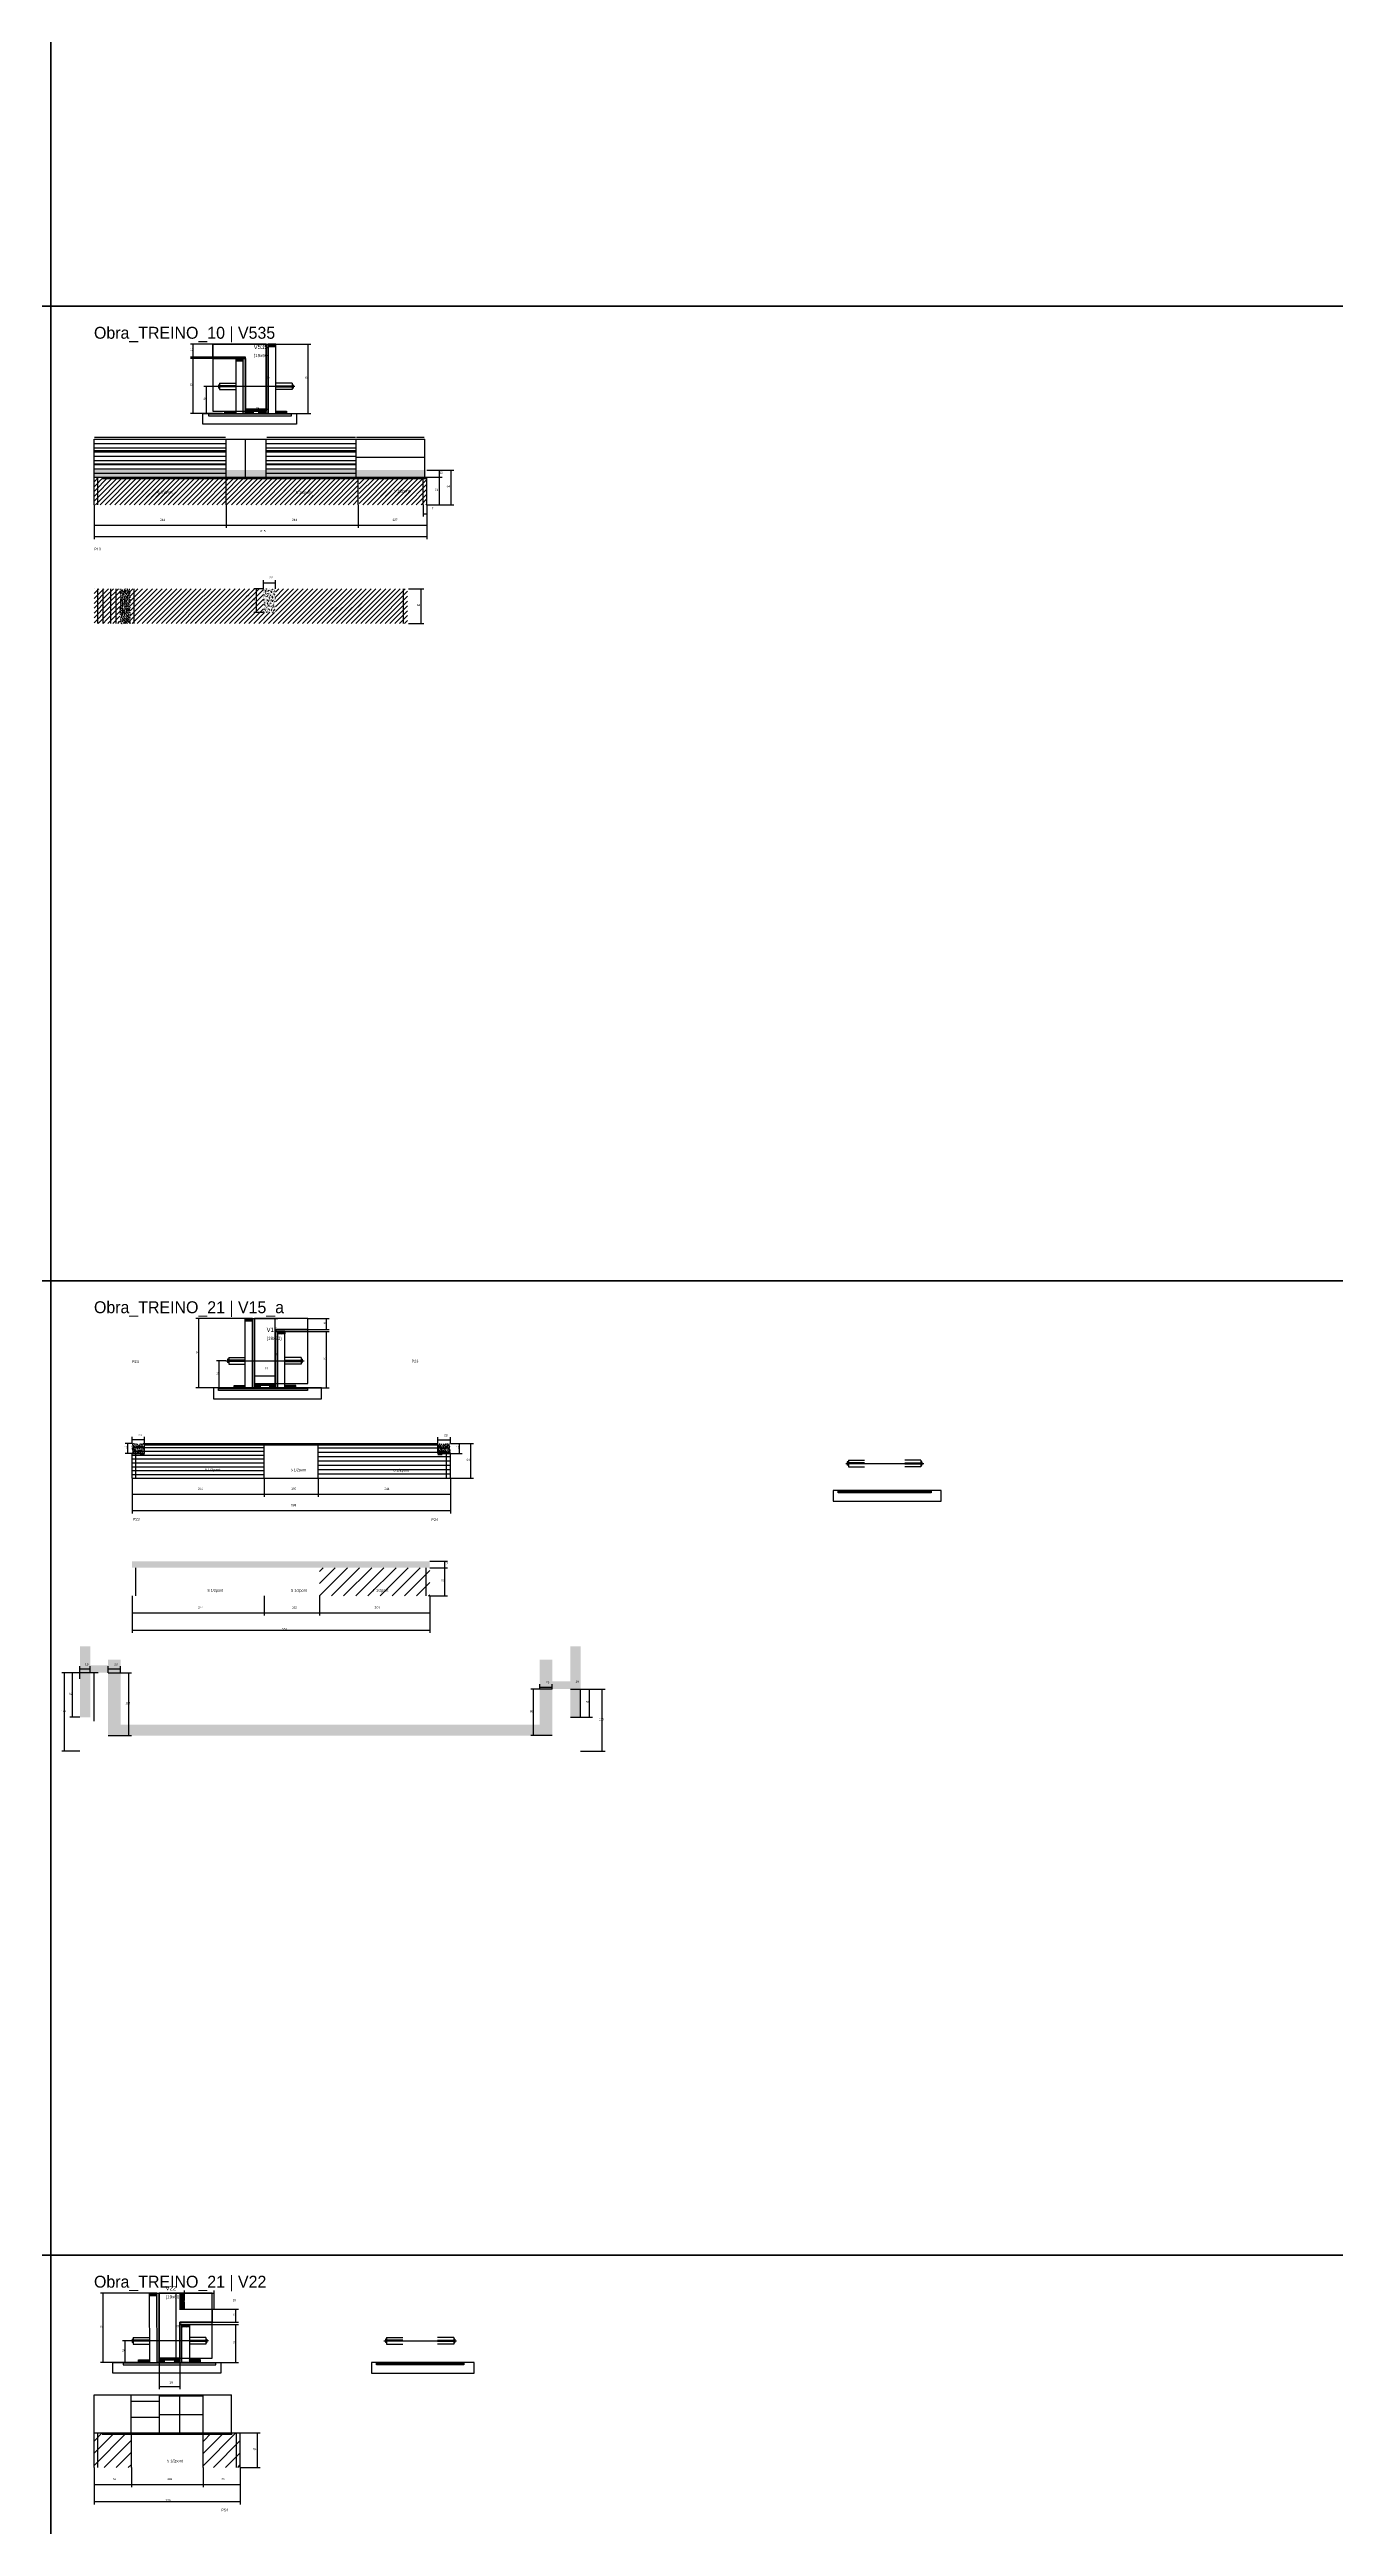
# Model space of a CAD drawing. Header units: metres. Extents: x -41 to 34840, y -36000 to 1848.
# Drawn here: x 17398 to 19773, y -22101 to -17526 of the extents above; entities that cross this region are included whole.
import ezdxf

# ---------------------------------------------------------------- set-up
doc = ezdxf.new("R2010")
doc.units = ezdxf.units.M
for name, color, linetype in [('barrote', 126, 'Continuous'), ('CELL_BORDER', 8, 'Continuous'), ('CONCRETO', 251, 'Continuous'), ('COTA', 4, 'Continuous'), ('Cota Seção (2x)', 4, 'Continuous'), ('Hachura', 253, 'Continuous'), ('LABEL_ID', 3, 'Continuous'), ('Madeira', 126, 'Continuous'), ('NOMENCLATURA', 7, 'Continuous'), ('Painéis', 200, 'Continuous'), ('SARR_2.2x7', 40, 'Continuous'), ('SCO-___-LAJ', 4, 'Continuous'), ('TENSOR', 2, 'Continuous'), ('Texto Seção', 7, 'Continuous')]:
    doc.layers.add(name, color=color, linetype=linetype)

msp = doc.modelspace()

# ---------------------------------------------------------------- hatches: boundary and pattern name
at = {"layer": 'COTA'}
h = msp.add_hatch(dxfattribs=at)
h.set_pattern_fill('AR-CONC', scale=0.03)
h.paths.add_polyline_path([(17480, -18302.6), (17480, -18316.6), (17480, -18316.6), (18093, -18316.6), (18093, -18316.6), (18093, -18302.6), (18093, -18302.6), (17480, -18302.6)])
h = msp.add_hatch(dxfattribs=at)
h.set_pattern_fill('AR-CONC', scale=0.03)
h.paths.add_polyline_path([(17528, -18585.8), (17547, -18585.8), (17547, -18521.8), (17528, -18521.8)])
h = msp.add_hatch(dxfattribs=at)
h.set_pattern_fill('AR-CONC', scale=0.03)
h.paths.add_polyline_path([(17793, -18565.8), (17815, -18565.8), (17815, -18521.8), (17793, -18521.8)])
h = msp.add_hatch(dxfattribs=at)
h.set_pattern_fill('AR-CONC', scale=0.03)
h.paths.add_polyline_path([(17573.4, -20100.9), (17550.4, -20100.9), (17550.4, -20118.9), (17573.4, -20118.9)])
h = msp.add_hatch(dxfattribs=at)
h.set_pattern_fill('AR-CONC', scale=0.03)
h.paths.add_polyline_path([(18115.4, -20100.9), (18115.4, -20118.9), (18138.4, -20118.9), (18138.4, -20100.9)])
h = msp.add_hatch(dxfattribs=at)
h.set_pattern_fill('AR-CONC', scale=0.03)
h.paths.add_polyline_path([(17896.4, -20330.2), (18100.4, -20330.2), (18100.4, -20318.2), (17550.4, -20318.2), (17550.4, -20330.2)])
h = msp.add_hatch(dxfattribs=at)
h.set_pattern_fill('AR-CONC', scale=0.03)
h.paths.add_polyline_path([(17529, -20620.3), (17529, -20500.3), (17506, -20500.3), (17506, -20510.3), (17473, -20510.3), (17473, -20475.3), (17454, -20475.3), (17454, -20606.3), (17473, -20606.3), (17473, -20524.3), (17506, -20524.3), (17506, -20640.3), (17529, -20640.3), (18303.5, -20640.3), (18326.5, -20640.3), (18326.5, -20554.3), (18360, -20554.3), (18360, -20606.3), (18379, -20606.3), (18379, -20475.3), (18360, -20475.3), (18360, -20540.3), (18326.5, -20540.3), (18326.5, -20500.3), (18303.5, -20500.3), (18303.5, -20620.3)])
at = {"layer": 'Hachura'}
h = msp.add_hatch(color=8, dxfattribs=at)
h.dxf.hatch_style = 1
h.paths.add_polyline_path([(17797.8, -18070), (17801.8, -18070), (17801.8, -18070), (17801.8, -18198), (17801.8, -18198), (17797.8, -18198), (17797.8, -18198), (17797.8, -18070)])
h = msp.add_hatch(dxfattribs=at)
h.set_pattern_fill('ANSI31', scale=0.5)
h.paths.add_polyline_path([(17815.8, -18074.4), (17815.8, -18070), (17815.8, -18070), (17801.8, -18070), (17801.8, -18070), (17801.8, -18074.4), (17801.8, -18074.4), (17815.8, -18074.4)])
h = msp.add_hatch(color=8, dxfattribs=at)
h.dxf.hatch_style = 1
h.paths.add_polyline_path([(17759.8, -18096.4), (17759.8, -18094), (17759.8, -18094), (17699.8, -18094), (17699.8, -18094), (17699.8, -18096.4), (17699.8, -18096.4), (17759.8, -18096.4)])
h = msp.add_hatch(dxfattribs=at)
h.set_pattern_fill('ANSI31', scale=0.5)
h.paths.add_polyline_path([(17755.8, -18100.8), (17755.8, -18096.4), (17755.8, -18096.4), (17741.8, -18096.4), (17741.8, -18096.4), (17741.8, -18100.8), (17741.8, -18100.8), (17755.8, -18100.8)])
h = msp.add_hatch(color=8, dxfattribs=at)
h.dxf.hatch_style = 1
h.paths.add_polyline_path([(17755.8, -18096.4), (17759.8, -18096.4), (17759.8, -18096.4), (17759.8, -18198), (17759.8, -18198), (17755.8, -18198), (17755.8, -18198), (17755.8, -18096.4)])
h = msp.add_hatch(dxfattribs=at)
h.set_pattern_fill('ANSI31', scale=0.5)
h.paths.add_polyline_path([(17721.8, -18198), (17721.8, -18193.6), (17721.8, -18193.6), (17741.8, -18193.6), (17741.8, -18193.6), (17741.8, -18198), (17741.8, -18198), (17721.8, -18198)])
h = msp.add_hatch(color=8, dxfattribs=at)
h.dxf.hatch_style = 1
h.paths.add_polyline_path([(17797.8, -18193.6), (17797.8, -18190), (17797.8, -18190), (17759.8, -18190), (17759.8, -18190), (17759.8, -18193.6), (17759.8, -18193.6), (17797.8, -18193.6)])
h = msp.add_hatch(dxfattribs=at)
h.set_pattern_fill('ANSI31', scale=0.5)
h.paths.add_polyline_path([(17759.8, -18198), (17759.8, -18193.6), (17759.8, -18193.6), (17773.8, -18193.6), (17773.8, -18193.6), (17773.8, -18198), (17773.8, -18198), (17759.8, -18198)])
h = msp.add_hatch(dxfattribs=at)
h.set_pattern_fill('ANSI31', scale=0.5)
h.paths.add_polyline_path([(17797.8, -18198), (17797.8, -18193.6), (17797.8, -18193.6), (17783.8, -18193.6), (17783.8, -18193.6), (17783.8, -18198), (17783.8, -18198), (17797.8, -18198)])
h = msp.add_hatch(dxfattribs=at)
h.set_pattern_fill('ANSI31', scale=0.5)
h.paths.add_polyline_path([(17815.8, -18198), (17815.8, -18193.6), (17815.8, -18193.6), (17835.8, -18193.6), (17835.8, -18193.6), (17835.8, -18198), (17835.8, -18198), (17815.8, -18198)])
h = msp.add_hatch(dxfattribs=at)
h.set_pattern_fill('ANSI31', scale=2)
h.paths.add_polyline_path([(17724, -18315.8), (17480, -18315.8), (17480, -18366.6), (17724, -18366.6)])
h = msp.add_hatch(dxfattribs=at)
h.set_pattern_fill('ANSI31', scale=2)
h.paths.add_polyline_path([(17562.7, -18353.5), (17562.7, -18337.3), (17562.7, -18337.3), (17631.3, -18337.3), (17631.3, -18337.3), (17631.3, -18353.5), (17631.3, -18353.5), (17562.7, -18353.5)])
h = msp.add_hatch(dxfattribs=at)
h.set_pattern_fill('ANSI31', scale=2)
h.paths.add_polyline_path([(17968, -18315.8), (17724, -18315.8), (17724, -18366.6), (17968, -18366.6)])
h = msp.add_hatch(dxfattribs=at)
h.set_pattern_fill('ANSI31', scale=2)
h.paths.add_polyline_path([(17816.5, -18354.3), (17884.1, -18354.3), (17884.1, -18354.3), (17889.6, -18338.3), (17889.6, -18338.3), (17822, -18338.3), (17822, -18338.3), (17816.5, -18354.3)])
h = msp.add_hatch(dxfattribs=at)
h.set_pattern_fill('ANSI31', scale=2)
h.paths.add_polyline_path([(18095, -18315.8), (17970, -18315.8), (17970, -18366.6), (18095, -18366.6)])
h = msp.add_hatch(dxfattribs=at)
h.set_pattern_fill('ANSI31', scale=2)
h.paths.add_polyline_path([(17998, -18351.5), (18065.6, -18351.5), (18065.6, -18351.5), (18071.1, -18335.5), (18071.1, -18335.5), (18003.5, -18335.5), (18003.5, -18335.5), (17998, -18351.5)])
h = msp.add_hatch(dxfattribs=at)
h.set_pattern_fill('ANSI31', scale=2)
h.paths.add_polyline_path([(17504, -18521.8), (17480, -18521.8), (17480, -18585.8), (17504, -18585.8)])
h = msp.add_hatch(dxfattribs=at)
h.set_pattern_fill('ANSI31', scale=2)
h.paths.add_polyline_path([(17528, -18521.8), (17504, -18521.8), (17504, -18585.8), (17528, -18585.8)])
h = msp.add_hatch(dxfattribs=at)
h.set_pattern_fill('ANSI31', scale=2)
h.paths.add_polyline_path([(17669, -18521.8), (17547, -18521.8), (17547, -18585.8), (17669, -18585.8)])
h = msp.add_hatch(dxfattribs=at)
h.set_pattern_fill('ANSI31', scale=2)
h.paths.add_polyline_path([(17815, -18565.8), (17793, -18565.8), (17793, -18521.8), (17669, -18521.8), (17669, -18585.8), (17815, -18585.8)])
h = msp.add_hatch(dxfattribs=at)
h.set_pattern_fill('ANSI31', scale=2)
h.paths.add_polyline_path([(18059, -18521.8), (17815, -18521.8), (17815, -18585.8), (18059, -18585.8)])
h = msp.add_hatch(dxfattribs=at)
h.set_pattern_fill('ANSI31', scale=2)
h.paths.add_polyline_path([(17781.9, -18554.6), (17781.9, -18532.4), (17781.9, -18532.4), (17761.3, -18532.4), (17761.3, -18532.4), (17761.3, -18554.6), (17761.3, -18554.6), (17781.9, -18554.6)])
h = msp.add_hatch(dxfattribs=at)
h.set_pattern_fill('ANSI31', scale=2)
h.paths.add_polyline_path([(17909.8, -18564.1), (17977.5, -18564.1), (17977.5, -18564.1), (17983, -18548.2), (17983, -18548.2), (17915.3, -18548.2), (17915.3, -18548.2), (17909.8, -18564.1)])
h = msp.add_hatch(dxfattribs=at)
h.set_pattern_fill('ANSI31', scale=0.5)
h.paths.add_polyline_path([(17758.8, -19870), (17758.8, -19874.4), (17758.8, -19874.4), (17772.8, -19874.4), (17772.8, -19874.4), (17772.8, -19870), (17772.8, -19870), (17758.8, -19870)])
h = msp.add_hatch(color=8, dxfattribs=at)
h.dxf.hatch_style = 1
h.paths.add_polyline_path([(17772.8, -19870), (17776.8, -19870), (17776.8, -19870), (17776.8, -19998), (17776.8, -19998), (17772.8, -19998), (17772.8, -19998), (17772.8, -19870)])
h = msp.add_hatch(color=8, dxfattribs=at)
h.dxf.hatch_style = 1
h.paths.add_polyline_path([(17874.8, -19894), (17874.8, -19890), (17874.8, -19890), (17814.8, -19890), (17814.8, -19890), (17814.8, -19894), (17814.8, -19894), (17874.8, -19894)])
h = msp.add_hatch(color=8, dxfattribs=at)
h.dxf.hatch_style = 1
h.paths.add_polyline_path([(17818.8, -19894), (17814.8, -19894), (17814.8, -19894), (17814.8, -19998), (17814.8, -19998), (17818.8, -19998), (17818.8, -19998), (17818.8, -19894)])
h = msp.add_hatch(dxfattribs=at)
h.set_pattern_fill('ANSI31', scale=0.5)
h.paths.add_polyline_path([(17832.8, -19894), (17832.8, -19898.4), (17832.8, -19898.4), (17818.8, -19898.4), (17818.8, -19898.4), (17818.8, -19894), (17818.8, -19894), (17832.8, -19894)])
h = msp.add_hatch(dxfattribs=at)
h.set_pattern_fill('ANSI31', scale=0.5)
h.paths.add_polyline_path([(17738.8, -19998), (17738.8, -19993.6), (17738.8, -19993.6), (17758.8, -19993.6), (17758.8, -19993.6), (17758.8, -19998), (17758.8, -19998), (17738.8, -19998)])
h = msp.add_hatch(color=8, dxfattribs=at)
h.dxf.hatch_style = 1
h.paths.add_polyline_path([(17776.8, -19993.6), (17776.8, -19990), (17776.8, -19990), (17814.8, -19990), (17814.8, -19990), (17814.8, -19993.6), (17814.8, -19993.6), (17776.8, -19993.6)])
h = msp.add_hatch(dxfattribs=at)
h.set_pattern_fill('ANSI31', scale=0.5)
h.paths.add_polyline_path([(17776.8, -19998), (17776.8, -19993.6), (17776.8, -19993.6), (17786.8, -19993.6), (17786.8, -19993.6), (17786.8, -19998), (17786.8, -19998), (17776.8, -19998)])
h = msp.add_hatch(dxfattribs=at)
h.set_pattern_fill('ANSI31', scale=0.5)
h.paths.add_polyline_path([(17804.8, -19998), (17804.8, -19993.6), (17804.8, -19993.6), (17814.8, -19993.6), (17814.8, -19993.6), (17814.8, -19998), (17814.8, -19998), (17804.8, -19998)])
h = msp.add_hatch(dxfattribs=at)
h.set_pattern_fill('ANSI31', scale=0.5)
h.paths.add_polyline_path([(17852.8, -19998), (17852.8, -19993.6), (17852.8, -19993.6), (17832.8, -19993.6), (17832.8, -19993.6), (17832.8, -19998), (17832.8, -19998), (17852.8, -19998)])
h = msp.add_hatch(dxfattribs=at)
h.set_pattern_fill('ANSI31', scale=5)
h.paths.add_polyline_path([(17896.4, -20330.2), (17896.4, -20382.2), (18100.4, -20382.2), (18100.4, -20330.2)])
h = msp.add_hatch(dxfattribs=at)
h.set_pattern_fill('ANSI31', scale=0.5)
h.paths.add_polyline_path([(17582.2, -21670), (17582.2, -21674.4), (17582.2, -21674.4), (17596.2, -21674.4), (17596.2, -21674.4), (17596.2, -21670), (17596.2, -21670), (17582.2, -21670)])
h = msp.add_hatch(color=8, dxfattribs=at)
h.dxf.hatch_style = 1
h.paths.add_polyline_path([(17596.2, -21670), (17600.5, -21670), (17600.5, -21670), (17600.5, -21798), (17600.5, -21798), (17596.5, -21798), (17596.5, -21798), (17596.2, -21670)])
h = msp.add_hatch(color=8, dxfattribs=at)
h.dxf.hatch_style = 1
h.paths.add_polyline_path([(17642.5, -21670), (17638.5, -21670), (17638.5, -21670), (17638.5, -21700), (17638.5, -21700), (17642.5, -21700), (17642.5, -21700), (17642.5, -21670)])
h = msp.add_hatch(dxfattribs=at)
h.set_pattern_fill('ANSI31', scale=0.5)
h.paths.add_polyline_path([(17642.5, -21684), (17646.9, -21684), (17646.9, -21684), (17646.9, -21670), (17646.9, -21670), (17642.5, -21670), (17642.5, -21670), (17642.5, -21684)])
h = msp.add_hatch(dxfattribs=at)
h.set_pattern_fill('ANSI31', scale=0.5)
h.paths.add_polyline_path([(17642.5, -21700), (17646.9, -21700), (17646.9, -21700), (17646.9, -21686), (17646.9, -21686), (17642.5, -21686), (17642.5, -21686), (17642.5, -21700)])
h = msp.add_hatch(color=8, dxfattribs=at)
h.dxf.hatch_style = 1
h.paths.add_polyline_path([(17698.5, -21728), (17698.5, -21724), (17698.5, -21724), (17638.5, -21724), (17638.5, -21724), (17638.5, -21728), (17638.5, -21728), (17698.5, -21728)])
h = msp.add_hatch(color=8, dxfattribs=at)
h.dxf.hatch_style = 1
h.paths.add_polyline_path([(17642.5, -21728), (17638.5, -21728), (17638.5, -21728), (17638.5, -21798), (17638.5, -21798), (17642.5, -21798), (17642.5, -21798), (17642.5, -21728)])
h = msp.add_hatch(dxfattribs=at)
h.set_pattern_fill('ANSI31', scale=0.5)
h.paths.add_polyline_path([(17656.5, -21728), (17656.5, -21732.4), (17656.5, -21732.4), (17642.5, -21732.4), (17642.5, -21732.4), (17642.5, -21728), (17642.5, -21728), (17656.5, -21728)])
h = msp.add_hatch(dxfattribs=at)
h.set_pattern_fill('ANSI31', scale=0.5)
h.paths.add_polyline_path([(17562.5, -21798), (17562.5, -21793.6), (17562.5, -21793.6), (17582.5, -21793.6), (17582.5, -21793.6), (17582.5, -21798), (17582.5, -21798), (17562.5, -21798)])
h = msp.add_hatch(color=8, dxfattribs=at)
h.dxf.hatch_style = 1
h.paths.add_polyline_path([(17638.5, -21793.6), (17638.5, -21790), (17638.5, -21790), (17600.5, -21790), (17600.5, -21790), (17600.5, -21793.6), (17600.5, -21793.6), (17638.5, -21793.6)])
h = msp.add_hatch(dxfattribs=at)
h.set_pattern_fill('ANSI31', scale=0.5)
h.paths.add_polyline_path([(17610.5, -21798), (17610.5, -21793.6), (17610.5, -21793.6), (17600.5, -21793.6), (17600.5, -21793.6), (17600.5, -21798), (17600.5, -21798), (17610.5, -21798)])
h = msp.add_hatch(dxfattribs=at)
h.set_pattern_fill('ANSI31', scale=0.5)
h.paths.add_polyline_path([(17638.5, -21798), (17638.5, -21793.6), (17638.5, -21793.6), (17628.5, -21793.6), (17628.5, -21793.6), (17628.5, -21798), (17628.5, -21798), (17638.5, -21798)])
h = msp.add_hatch(dxfattribs=at)
h.set_pattern_fill('ANSI31', scale=0.5)
h.paths.add_polyline_path([(17676.5, -21798), (17676.5, -21793.6), (17676.5, -21793.6), (17656.5, -21793.6), (17656.5, -21793.6), (17656.5, -21798), (17656.5, -21798), (17676.5, -21798)])
h = msp.add_hatch(dxfattribs=at)
h.set_pattern_fill('ANSI31', scale=5)
h.paths.add_polyline_path([(17549, -21992.2), (17549, -21928.2), (17480, -21928.2), (17480, -21992.2)])
h = msp.add_hatch(dxfattribs=at)
h.set_pattern_fill('ANSI31', scale=5)
h.paths.add_polyline_path([(17750.3, -21928.2), (17681.4, -21928.2), (17681.4, -21992.2), (17750.3, -21992.2)])

# ---------------------------------------------------------------- linework, layer by layer
for p, q in [((17709.8, -18145), (17709.8, -18151)), ((17709.8, -18145), (17711.8, -18145)), ((17711.8, -18151), (17709.8, -18151)), ((17711.8, -18142), (17711.8, -18154)), ((17711.8, -18142), (17741.8, -18142)), ((17741.8, -18147), (17711.8, -18147)), ((17741.8, -18149), (17711.8, -18149)), ((17711.8, -18154), (17741.8, -18154)), ((17845.8, -18142), (17815.8, -18142)), ((17815.8, -18147), (17845.8, -18147)), ((17815.8, -18149), (17845.8, -18149)), ((17845.8, -18154), (17815.8, -18154)), ((17845.8, -18142), (17845.8, -18154)), ((17845.8, -18145), (17847.8, -18145)), ((17845.8, -18151), (17847.8, -18151)), ((17847.8, -18145), (17847.8, -18151)), ((17726.8, -19945), (17726.8, -19951)), ((17728.8, -19945), (17726.8, -19945)), ((17728.8, -19942), (17728.8, -19954)), ((17728.8, -19942), (17758.8, -19942)), ((17758.8, -19947), (17728.8, -19947)), ((17862.8, -19942), (17832.8, -19942)), ((17832.8, -19947), (17862.8, -19947)), ((17862.8, -19942), (17862.8, -19954)), ((17864.8, -19945), (17862.8, -19945)), ((17864.8, -19945), (17864.8, -19951)), ((17728.8, -19951), (17726.8, -19951)), ((17758.8, -19949), (17728.8, -19949)), ((17728.8, -19954), (17758.8, -19954)), ((17832.8, -19949), (17862.8, -19949)), ((17862.8, -19954), (17832.8, -19954)), ((17862.8, -19951), (17864.8, -19951)), ((18873.6, -20131.5), (18873.6, -20143.5)), ((18873.6, -20131.5), (18903.6, -20131.5)), ((19007.6, -20131.5), (18977.6, -20131.5)), ((19007.6, -20131.5), (19007.6, -20143.5)), ((18871.6, -20134.5), (18871.6, -20140.5)), ((18873.6, -20134.5), (18871.6, -20134.5)), ((18873.6, -20140.5), (18871.6, -20140.5)), ((18903.6, -20136.5), (18873.6, -20136.5)), ((18903.6, -20138.5), (18873.6, -20138.5)), ((18873.6, -20143.5), (18903.6, -20143.5)), ((18977.6, -20136.5), (19007.6, -20136.5)), ((18977.6, -20138.5), (19007.6, -20138.5)), ((19007.6, -20143.5), (18977.6, -20143.5)), ((19009.6, -20134.5), (19007.6, -20134.5)), ((19007.6, -20140.5), (19009.6, -20140.5)), ((19009.6, -20134.5), (19009.6, -20140.5)), ((17550.5, -21755.1), (17550.5, -21761.1)), ((17550.5, -21755.1), (17552.5, -21755.1)), ((17552.5, -21761.1), (17550.5, -21761.1)), ((17552.5, -21752.1), (17552.5, -21764.1)), ((17552.5, -21752.1), (17582.5, -21752.1)), ((17582.5, -21757.1), (17552.5, -21757.1)), ((17582.5, -21759.1), (17552.5, -21759.1)), ((17552.5, -21764.1), (17582.5, -21764.1)), ((17686.5, -21752.1), (17656.5, -21752.1)), ((17656.5, -21757.1), (17686.5, -21757.1)), ((17656.5, -21759.1), (17686.5, -21759.1)), ((17686.5, -21764.1), (17656.5, -21764.1)), ((17686.5, -21752.1), (17686.5, -21764.1)), ((17686.5, -21755.1), (17688.5, -21755.1)), ((17686.5, -21761.1), (17688.5, -21761.1)), ((17688.5, -21755.1), (17688.5, -21761.1)), ((18018.5, -21755.1), (18018.5, -21761.1)), ((18020.5, -21755.1), (18018.5, -21755.1)), ((18020.5, -21761.1), (18018.5, -21761.1)), ((18020.5, -21752.1), (18020.5, -21764.1)), ((18020.5, -21752.1), (18050.5, -21752.1)), ((18050.5, -21757.1), (18020.5, -21757.1)), ((18050.5, -21759.1), (18020.5, -21759.1)), ((18020.5, -21764.1), (18050.5, -21764.1)), ((18144.5, -21752.1), (18114.5, -21752.1)), ((18114.5, -21757.1), (18144.5, -21757.1)), ((18114.5, -21759.1), (18144.5, -21759.1)), ((18144.5, -21764.1), (18114.5, -21764.1)), ((18144.5, -21752.1), (18144.5, -21764.1)), ((18146.5, -21755.1), (18144.5, -21755.1)), ((18144.5, -21761.1), (18146.5, -21761.1)), ((18146.5, -21755.1), (18146.5, -21761.1))]:
    msp.add_line(p, q)
at = {"layer": 'barrote'}
for points in [[(17854.1, -18218), (17681.2, -18218), (17681.2, -18198), (17854.1, -18198)], [(17700.9, -20018), (17900.5, -20018), (17900.5, -19998), (17700.9, -19998)], [(18845.7, -20207.5), (19045.3, -20207.5), (19045.3, -20187.5), (18845.7, -20187.5)], [(17714.3, -21818), (17514.7, -21818), (17514.7, -21798), (17714.3, -21798)], [(17992.7, -21818), (18182.2, -21818), (18182.2, -21798), (17992.7, -21798)]]:
    msp.add_lwpolyline(points, close=True, dxfattribs=at)
at = {"layer": 'CELL_BORDER'}
for points in [[(14500, -18000), (17400, -18000), (17400, -16200), (14500, -16200)], [(17400, -18000), (20300, -18000), (20300, -16200), (17400, -16200)], [(14500, -19800), (17400, -19800), (17400, -18000), (14500, -18000)], [(17400, -19800), (20300, -19800), (20300, -18000), (17400, -18000)], [(14500, -21600), (17400, -21600), (17400, -19800), (14500, -19800)], [(17400, -21600), (20300, -21600), (20300, -19800), (17400, -19800)], [(14500, -23400), (17400, -23400), (17400, -21600), (14500, -21600)], [(17400, -23400), (20300, -23400), (20300, -21600), (17400, -21600)]]:
    msp.add_lwpolyline(points, close=True, dxfattribs=at)
at = {"layer": 'CONCRETO'}
for points in [[(17759.8, -18094), (17699.8, -18094), (17699.8, -18070), (17797.8, -18070), (17797.8, -18193.6), (17797.8, -18193.6), (17797.8, -18190), (17759.8, -18190)], [(17699.8, -18193.6), (17797.8, -18193.6), (17797.8, -18070), (17699.8, -18070)], [(17874.8, -19890), (17874.8, -19870), (17776.8, -19870), (17776.8, -19870), (17776.8, -19870), (17776.8, -19990), (17814.8, -19990), (17814.8, -19900), (17814.8, -19890)], [(17776.8, -19990), (17874.8, -19990), (17874.8, -19870), (17776.8, -19870)], [(17600.5, -21790), (17698.5, -21790), (17698.5, -21670), (17600.5, -21670)]]:
    msp.add_lwpolyline(points, close=True, dxfattribs=at)
msp.add_lwpolyline([(17637.8, -21700), (17698.5, -21700), (17698.5, -21724), (17638.5, -21724), (17638.5, -21790), (17600.5, -21790), (17600.5, -21670), (17638.5, -21670)], dxfattribs=at)
at = {"layer": 'COTA'}
for p, q in [((17699.8, -18070), (17658, -18070)), ((17663, -18094), (17663, -18070)), ((17815.8, -18070), (17880.7, -18070)), ((17875.7, -18198), (17875.7, -18070)), ((17699.8, -18094), (17658, -18094)), ((17699.8, -18096.4), (17658, -18096.4)), ((17663, -18198), (17663, -18096.4)), ((17706.5, -18148), (17682.9, -18148)), ((17687.9, -18198), (17687.9, -18148)), ((17717.4, -18198), (17658, -18198)), ((17706.5, -18198), (17682.9, -18198)), ((17815.8, -18198), (17880.7, -18198)), ((18095, -18302.6), (18123, -18302.6)), ((18095, -18302.6), (18144.6, -18302.6)), ((18095, -18315.8), (18123, -18315.8)), ((18095, -18315.8), (18123, -18315.8)), ((18118, -18315.8), (18118, -18302.6)), ((18118, -18366.6), (18118, -18315.8)), ((18139.6, -18366.6), (18139.6, -18302.6)), ((17480, -18366.6), (17480, -18409.5)), ((17480, -18366.6), (17480, -18430.4)), ((17724, -18366.6), (17724, -18409.5)), ((17724, -18366.6), (17724, -18409.5)), ((17968, -18366.6), (17968, -18409.5)), ((17968, -18366.6), (17968, -18409.5)), ((18088, -18366.6), (18088, -18388.5)), ((18088, -18383.5), (18095, -18383.5)), ((18095, -18366.6), (18095, -18388.5)), ((18095, -18366.6), (18095, -18409.5)), ((18095, -18366.6), (18123, -18366.6)), ((18095, -18366.6), (18144.6, -18366.6)), ((18095, -18366.6), (18095, -18430.4)), ((17480, -18404.5), (17724, -18404.5)), ((17480, -18425.4), (18095, -18425.4)), ((17724, -18404.5), (17968, -18404.5)), ((17968, -18404.5), (18095, -18404.5)), ((17793, -18521.8), (17775.1, -18521.8)), ((17780.1, -18565.8), (17780.1, -18521.8)), ((17793, -18521.8), (17793, -18505.8)), ((17793, -18510.8), (17815, -18510.8)), ((17815, -18521.8), (17815, -18505.8)), ((18061, -18521.8), (18089.3, -18521.8)), ((18084.3, -18585.8), (18084.3, -18521.8)), ((17793, -18565.8), (17775.1, -18565.8)), ((18061, -18585.8), (18089.3, -18585.8)), ((17758.8, -19870), (17668.4, -19870)), ((17673.4, -19998), (17673.4, -19870)), ((17832.8, -19894), (17914.2, -19894)), ((17874.8, -19870), (17914.2, -19870)), ((17874.8, -19890), (17914.2, -19890)), ((17909.2, -19890), (17909.2, -19870)), ((17909.2, -19998), (17909.2, -19894)), ((17723.8, -19948), (17706.2, -19948)), ((17711.2, -19998), (17711.2, -19948)), ((17738.8, -19998), (17668.4, -19998)), ((17730.7, -19998), (17706.2, -19998)), ((17852.8, -19998), (17914.2, -19998)), ((17550.4, -20100.9), (17537.7, -20100.9)), ((17550.4, -20118.9), (17537.7, -20118.9)), ((17542.7, -20118.9), (17542.7, -20100.9)), ((17550.4, -20100.9), (17550.4, -20088.5)), ((17550.4, -20093.5), (17573.4, -20093.5)), ((17573.4, -20100.9), (17573.4, -20088.5)), ((18115.4, -20100.9), (18115.4, -20088.9)), ((18115.4, -20093.9), (18138.4, -20093.9)), ((18138.4, -20100.9), (18138.4, -20088.9)), ((18138.4, -20100.9), (18181, -20100.9)), ((18138.4, -20100.9), (18160.4, -20100.9)), ((18138.4, -20118.9), (18160.4, -20118.9)), ((18155.4, -20118.9), (18155.4, -20100.9)), ((18176, -20164.9), (18176, -20100.9)), ((17550.4, -20164.9), (17550.4, -20199.4)), ((17550.4, -20164.9), (17550.4, -20229.7)), ((17794.4, -20164.9), (17794.4, -20199.4)), ((17794.4, -20164.9), (17794.4, -20199.4)), ((17894.4, -20164.9), (17894.4, -20199.4)), ((17894.4, -20164.9), (17894.4, -20199.4)), ((18138.4, -20164.9), (18138.4, -20199.4)), ((18138.4, -20164.9), (18181, -20164.9)), ((18138.4, -20164.9), (18138.4, -20229.7)), ((17550.4, -20194.4), (17794.4, -20194.4)), ((17794.4, -20194.4), (17894.4, -20194.4)), ((17894.4, -20194.4), (18138.4, -20194.4)), ((17550.4, -20224.7), (18138.4, -20224.7)), ((18100.4, -20318.2), (18133, -20318.2)), ((18100.4, -20330.2), (18133, -20330.2)), ((18100.4, -20330.2), (18133, -20330.2)), ((18128, -20330.2), (18128, -20318.2)), ((18128, -20382.2), (18128, -20330.2)), ((17550.4, -20382.2), (17550.4, -20450.3)), ((17550.4, -20382.2), (17550.4, -20418.7)), ((17794.4, -20382.2), (17794.4, -20418.7)), ((17794.4, -20382.2), (17794.4, -20418.7)), ((17896.4, -20382.2), (17896.4, -20418.7)), ((17896.4, -20382.2), (17896.4, -20418.7)), ((18100.4, -20382.2), (18100.4, -20418.7)), ((18100.4, -20382.2), (18100.4, -20450.3)), ((18100.4, -20382.2), (18133, -20382.2)), ((17550.4, -20413.7), (17794.4, -20413.7)), ((17550.4, -20445.3), (18100.4, -20445.3)), ((17794.4, -20413.7), (17896.4, -20413.7)), ((17896.4, -20413.7), (18100.4, -20413.7)), ((17488, -20524.3), (17420.8, -20524.3)), ((17425.8, -20669.3), (17425.8, -20524.3)), ((17470.6, -20524.3), (17435.3, -20524.3)), ((17440.3, -20606.3), (17440.3, -20524.3)), ((17454, -20535.1), (17454, -20512)), ((17454, -20517), (17473, -20517)), ((17473, -20524.3), (17473, -20512)), ((17506, -20524.3), (17506, -20512)), ((17506, -20517), (17529, -20517)), ((17506, -20524.3), (17549.3, -20524.3)), ((17529, -20524.3), (17529, -20512)), ((17544.3, -20640.3), (17544.3, -20524.3)), ((18326.5, -20554.3), (18286.8, -20554.3)), ((18291.8, -20640.3), (18291.8, -20554.3)), ((18303.5, -20554.3), (18303.5, -20545.5)), ((18303.5, -20550.5), (18326.5, -20550.5)), ((18326.5, -20554.3), (18326.5, -20545.5)), ((18360, -20554.3), (18400.6, -20554.3)), ((18360, -20554.3), (18384, -20554.3)), ((18360, -20554.3), (18424, -20554.3)), ((18379, -20606.3), (18379, -20554.3)), ((18395.6, -20606.3), (18395.6, -20554.3)), ((18419, -20669.3), (18419, -20554.3)), ((17454, -20606.3), (17435.3, -20606.3)), ((18360, -20606.3), (18400.6, -20606.3)), ((18379, -20606.3), (18384, -20606.3)), ((17454, -20669.3), (17420.8, -20669.3)), ((17506, -20640.3), (17549.3, -20640.3)), ((18326.5, -20640.3), (18286.8, -20640.3)), ((18379, -20669.3), (18424, -20669.3)), ((17582.2, -21670.1), (17492.1, -21670.1)), ((17497.1, -21798), (17497.1, -21670.1)), ((17646.9, -21670), (17646.9, -21665)), ((17646.9, -21670), (17702.2, -21670)), ((17702.2, -21700), (17702.2, -21665)), ((17698.5, -21700), (17746.8, -21700)), ((17698.5, -21724), (17746.8, -21724)), ((17698.5, -21728), (17746.8, -21728)), ((17741.8, -21724), (17741.8, -21700)), ((17741.8, -21798), (17741.8, -21728)), ((17547.2, -21758.1), (17532.7, -21758.1)), ((17537.7, -21798), (17537.7, -21758.1)), ((17562.5, -21798), (17492.1, -21798)), ((17562.5, -21798), (17532.7, -21798)), ((17600.5, -21798), (17600.5, -21847.8)), ((17638.5, -21798), (17638.5, -21847.8)), ((17676.5, -21798), (17746.8, -21798)), ((17600.5, -21842.8), (17638.5, -21842.8)), ((17750.3, -21928.2), (17787.2, -21928.2)), ((17782.2, -21992.2), (17782.2, -21928.2)), ((17480, -21992.2), (17480, -22028.7)), ((17480, -21992.2), (17480, -22060.3)), ((17549, -21992.2), (17549, -22028.7)), ((17549, -21992.2), (17549, -22028.7)), ((17681.4, -21992.2), (17681.4, -22028.7)), ((17681.4, -21992.2), (17681.4, -22028.7)), ((17750.3, -21992.2), (17750.3, -22028.7)), ((17750.3, -21992.2), (17750.3, -22060.3)), ((17750.3, -21992.2), (17787.2, -21992.2)), ((17480, -22023.7), (17549, -22023.7)), ((17549, -22023.7), (17681.4, -22023.7)), ((17681.4, -22023.7), (17750.3, -22023.7)), ((17480, -22055.3), (17750.3, -22055.3))]:
    msp.add_line(p, q, dxfattribs=at)
at = {"layer": 'Cota Seção (2x)'}
for p, q in [((17759.8, -18070), (17802.8, -18070)), ((17797.8, -18190), (17797.8, -18070)), ((17759.8, -18198), (17759.8, -18185)), ((17759.8, -18190), (17802.8, -18190)), ((17759.8, -18190), (17797.8, -18190)), ((17797.8, -18198), (17797.8, -18185)), ((17776.8, -19870), (17819.8, -19870)), ((17814.8, -19990), (17814.8, -19870)), ((17776.8, -19990), (17776.8, -19970.4)), ((17776.8, -19975.4), (17814.8, -19975.4)), ((17776.8, -19990), (17819.8, -19990)), ((17814.8, -19990), (17814.8, -19970.4)), ((17600.5, -21670), (17637, -21670)), ((17632, -21790), (17632, -21670)), ((17600.2, -21790), (17637, -21790))]:
    msp.add_line(p, q, dxfattribs=at)
at = {"layer": 'Madeira'}
for points in [[(17815.8, -18074.4), (17815.8, -18070), (17801.8, -18070), (17801.8, -18074.4)], [(17815.8, -18070), (17801.8, -18070), (17801.8, -18198), (17815.8, -18198)], [(17755.8, -18100.8), (17755.8, -18096.4), (17741.8, -18096.4), (17741.8, -18100.8)], [(17755.8, -18096.4), (17741.8, -18096.4), (17741.8, -18198), (17755.8, -18198)], [(17854.1, -18218), (17681.2, -18218), (17681.2, -18198), (17854.1, -18198)], [(17721.8, -18198), (17721.8, -18193.6), (17741.8, -18193.6), (17741.8, -18198)], [(17759.8, -18198), (17759.8, -18193.6), (17773.8, -18193.6), (17773.8, -18198)], [(17797.8, -18198), (17797.8, -18193.6), (17783.8, -18193.6), (17783.8, -18198)], [(17815.8, -18198), (17815.8, -18193.6), (17835.8, -18193.6), (17835.8, -18198)], [(17758.8, -19870), (17758.8, -19874.4), (17772.8, -19874.4), (17772.8, -19870)], [(17758.8, -19998), (17772.8, -19998), (17772.8, -19870), (17758.8, -19870)], [(17832.8, -19894), (17832.8, -19898.4), (17818.8, -19898.4), (17818.8, -19894)], [(17832.8, -19894), (17818.8, -19894), (17818.8, -19998), (17832.8, -19998)], [(17738.8, -19998), (17738.8, -19993.6), (17758.8, -19993.6), (17758.8, -19998)], [(17776.8, -19998), (17776.8, -19993.6), (17786.8, -19993.6), (17786.8, -19998)], [(17804.8, -19998), (17804.8, -19993.6), (17814.8, -19993.6), (17814.8, -19998)], [(17852.8, -19998), (17852.8, -19993.6), (17832.8, -19993.6), (17832.8, -19998)], [(17700.9, -20018), (17900.5, -20018), (17900.5, -19998), (17700.9, -19998)], [(17582.2, -21670), (17582.2, -21674.4), (17596.2, -21674.4), (17596.2, -21670)], [(17582.5, -21798), (17596.5, -21798), (17596.2, -21670), (17582.2, -21670)], [(17642.5, -21684), (17646.9, -21684), (17646.9, -21670), (17642.5, -21670)], [(17642.5, -21700), (17646.9, -21700), (17646.9, -21686), (17642.5, -21686)], [(17656.5, -21728), (17656.5, -21732.4), (17642.5, -21732.4), (17642.5, -21728)], [(17656.5, -21798), (17642.5, -21798), (17642.5, -21728), (17656.5, -21728)], [(17714.3, -21818), (17514.7, -21818), (17514.7, -21798), (17714.3, -21798)], [(17562.5, -21798), (17562.5, -21793.6), (17582.5, -21793.6), (17582.5, -21798)], [(17610.5, -21798), (17610.5, -21793.6), (17600.5, -21793.6), (17600.5, -21798)], [(17638.5, -21798), (17638.5, -21793.6), (17628.5, -21793.6), (17628.5, -21798)], [(17676.5, -21798), (17676.5, -21793.6), (17656.5, -21793.6), (17656.5, -21798)]]:
    msp.add_lwpolyline(points, close=True, dxfattribs=at)
at = {"layer": 'Painéis'}
for p, q in [((17801.8, -18198), (17801.8, -18070)), ((17699.8, -18094), (17759.8, -18094)), ((17759.8, -18198), (17759.8, -18096.4)), ((17759.8, -18190), (17797.8, -18190)), ((17759.8, -18193.6), (17759.8, -18190)), ((17797.8, -18193.6), (17797.8, -18190)), ((17480, -18245.8), (17724.1, -18245.8)), ((17480, -18315.8), (17480, -18245.8)), ((17724.1, -18315.8), (17724.1, -18245.8)), ((17724.1, -18245.8), (17760.1, -18245.8)), ((17724.1, -18315.8), (17724.1, -18245.8)), ((17760.1, -18315.8), (17760.1, -18245.8)), ((17760.1, -18245.8), (17798.1, -18245.8)), ((17760.1, -18315.8), (17760.1, -18245.8)), ((17798.1, -18315.8), (17798.1, -18245.8)), ((17798.1, -18245.8), (17964.1, -18245.8)), ((17798.1, -18315.8), (17798.1, -18245.8)), ((17964.1, -18315.8), (17964.1, -18245.8)), ((17964.1, -18245.8), (18091.1, -18245.8)), ((17964.1, -18315.8), (17964.1, -18245.8)), ((18091.1, -18315.8), (18091.1, -18245.8)), ((17480, -18315.8), (18095, -18315.8)), ((17480, -18366.6), (17480, -18315.8)), ((17480, -18315.8), (17724.1, -18315.8)), ((17724, -18366.6), (17724, -18315.8)), ((17724.1, -18315.8), (17760.1, -18315.8)), ((17760.1, -18315.8), (17798.1, -18315.8)), ((17798.1, -18315.8), (17964.1, -18315.8)), ((17964.1, -18315.8), (18091.1, -18315.8)), ((17968, -18366.6), (17968, -18315.8)), ((18095, -18366.6), (18095, -18315.8)), ((17776.8, -19998), (17776.8, -19870)), ((17814.8, -19890), (17874.8, -19890)), ((17814.8, -19894), (17814.8, -19890)), ((17814.8, -19998), (17814.8, -19894)), ((17874.8, -19894), (17874.8, -19890)), ((17776.8, -19990), (17814.8, -19990)), ((17776.8, -19993.6), (17776.8, -19990)), ((17814.8, -19993.6), (17814.8, -19990)), ((17550.4, -20118.9), (17573.4, -20118.9)), ((17550.4, -20164.9), (17550.4, -20118.9)), ((17573.4, -20100.9), (18115.4, -20100.9)), ((17573.4, -20118.9), (17573.4, -20100.9)), ((17794.4, -20164.9), (17794.4, -20100.9)), ((17894.4, -20164.9), (17894.4, -20100.9)), ((18115.4, -20118.9), (18115.4, -20100.9)), ((18115.4, -20118.9), (18138.4, -20118.9)), ((18138.4, -20164.9), (18138.4, -20118.9)), ((17550.4, -20164.9), (18138.4, -20164.9)), ((17600.5, -21798), (17600.5, -21670)), ((17638.5, -21724), (17698.5, -21724)), ((17638.5, -21728), (17638.5, -21724)), ((17638.5, -21798), (17638.5, -21728)), ((17698.5, -21728), (17698.5, -21724)), ((17600.5, -21790), (17638.5, -21790)), ((17600.5, -21793.6), (17600.5, -21790)), ((17638.5, -21793.6), (17638.5, -21790)), ((17480, -21858.2), (17548.8, -21858.2)), ((17480, -21928.2), (17480, -21858.2)), ((17548.8, -21928.2), (17548.8, -21858.2)), ((17548.8, -21858.2), (17600.8, -21858.2)), ((17548.8, -21928.2), (17548.8, -21858.2)), ((17600.8, -21928.2), (17600.8, -21858.2)), ((17600.8, -21858.2), (17638.8, -21858.2)), ((17600.8, -21928.2), (17600.8, -21858.2)), ((17638.8, -21928.2), (17638.8, -21858.2)), ((17638.8, -21858.2), (17681.8, -21858.2)), ((17638.8, -21928.2), (17638.8, -21858.2)), ((17681.8, -21928.2), (17681.8, -21858.2)), ((17681.8, -21858.2), (17733.8, -21858.2)), ((17681.8, -21928.2), (17681.8, -21858.2)), ((17733.8, -21928.2), (17733.8, -21858.2)), ((17480, -21928.2), (17750.3, -21928.2)), ((17480, -21992.2), (17480, -21928.2)), ((17480, -21928.2), (17548.8, -21928.2)), ((17548.8, -21928.2), (17600.8, -21928.2)), ((17549, -21992.2), (17549, -21928.2)), ((17600.8, -21928.2), (17638.8, -21928.2)), ((17638.8, -21928.2), (17681.8, -21928.2)), ((17681.4, -21992.2), (17681.4, -21928.2)), ((17681.8, -21928.2), (17733.8, -21928.2)), ((17750.3, -21992.2), (17750.3, -21928.2))]:
    msp.add_line(p, q, dxfattribs=at)
for points in [[(17797.8, -18070), (17801.8, -18070), (17801.8, -18198), (17797.8, -18198)], [(17759.8, -18096.4), (17759.8, -18094), (17699.8, -18094), (17699.8, -18096.4)], [(17755.8, -18096.4), (17759.8, -18096.4), (17759.8, -18198), (17755.8, -18198)], [(17797.8, -18193.6), (17797.8, -18190), (17759.8, -18190), (17759.8, -18193.6)], [(17772.8, -19870), (17776.8, -19870), (17776.8, -19998), (17772.8, -19998)], [(17874.8, -19894), (17874.8, -19890), (17814.8, -19890), (17814.8, -19894)], [(17818.8, -19894), (17814.8, -19894), (17814.8, -19998), (17818.8, -19998)], [(17776.8, -19993.6), (17776.8, -19990), (17814.8, -19990), (17814.8, -19993.6)], [(17596.2, -21670), (17600.5, -21670), (17600.5, -21798), (17596.5, -21798)], [(17642.5, -21670), (17638.5, -21670), (17638.5, -21700), (17642.5, -21700)], [(17698.5, -21728), (17698.5, -21724), (17638.5, -21724), (17638.5, -21728)], [(17642.5, -21728), (17638.5, -21728), (17638.5, -21798), (17642.5, -21798)], [(17638.5, -21793.6), (17638.5, -21790), (17600.5, -21790), (17600.5, -21793.6)]]:
    msp.add_lwpolyline(points, close=True, dxfattribs=at)
at = {"layer": 'SARR_2.2x7'}
for p, q in [((17481, -18241.9), (17723.1, -18241.9)), ((17481, -18253.6), (17723.1, -18253.6)), ((17799.1, -18241.9), (17963.1, -18241.9)), ((17799.1, -18253.6), (17963.1, -18253.6)), ((17965.1, -18241.9), (18090.1, -18241.9)), ((17481, -18261.4), (17723.1, -18261.4)), ((17481, -18266.5), (17723.1, -18266.5)), ((17481, -18269.1), (17723.1, -18269.1)), ((17481, -18276.9), (17723.1, -18276.9)), ((17481, -18284.7), (17723.1, -18284.7)), ((17481, -18291.2), (17723.1, -18291.2)), ((17481, -18292.5), (17723.1, -18292.5)), ((17481, -18300.2), (17723.1, -18300.2)), ((17799.1, -18261.4), (17963.1, -18261.4)), ((17799.1, -18266.5), (17963.1, -18266.5)), ((17799.1, -18269.1), (17963.1, -18269.1)), ((17799.1, -18276.9), (17963.1, -18276.9)), ((17799.1, -18284.7), (17963.1, -18284.7)), ((17799.1, -18291.2), (17963.1, -18291.2)), ((17799.1, -18292.5), (17963.1, -18292.5)), ((17799.1, -18300.2), (17963.1, -18300.2)), ((17965.1, -18278.8), (18090.1, -18278.8)), ((17481, -18308), (17723.1, -18308)), ((17487, -18366.6), (17487, -18315.8)), ((17495, -18318), (18095, -18318)), ((17799.1, -18308), (17963.1, -18308)), ((18088, -18366.6), (18088, -18315.8)), ((17487, -18585.8), (17487, -18521.8)), ((17497, -18585.8), (17497, -18521.8)), ((17511, -18585.8), (17511, -18521.8)), ((17521, -18585.8), (17521, -18521.8)), ((17554, -18585.8), (17554, -18521.8)), ((18052, -18585.8), (18052, -18521.8)), ((17551.4, -20108), (17793.4, -20108)), ((17551.4, -20115.1), (17793.4, -20115.1)), ((17551.4, -20122.2), (17793.4, -20122.2)), ((17551.4, -20129.3), (17793.4, -20129.3)), ((17557.4, -20164.9), (17557.4, -20118.9)), ((17565.4, -20121.1), (17573.4, -20121.1)), ((17573.4, -20103.1), (17794.4, -20103.1)), ((17794.4, -20103.1), (17894.4, -20103.1)), ((17894.4, -20103.1), (18115.4, -20103.1)), ((17895.4, -20108.9), (18137.4, -20108.9)), ((17895.4, -20116.9), (18137.4, -20116.9)), ((17895.4, -20124.9), (18137.4, -20124.9)), ((18115.4, -20121.1), (18123.4, -20121.1)), ((18131.4, -20164.9), (18131.4, -20118.9)), ((17551.4, -20136.5), (17793.4, -20136.5)), ((17551.4, -20143.6), (17793.4, -20143.6)), ((17551.4, -20150.7), (17793.4, -20150.7)), ((17551.4, -20157.8), (17793.4, -20157.8)), ((17895.4, -20132.9), (18137.4, -20132.9)), ((17895.4, -20140.9), (18137.4, -20140.9)), ((17895.4, -20148.9), (18137.4, -20148.9)), ((17895.4, -20156.9), (18137.4, -20156.9)), ((17557.4, -20382.2), (17557.4, -20330.2)), ((18093.4, -20382.2), (18093.4, -20330.2)), ((17480, -20613.3), (17480, -20524.3)), ((17549.8, -21869.9), (17599.8, -21869.9)), ((17601.8, -21860.1), (17637.8, -21860.1)), ((17639.8, -21860.1), (17680.8, -21860.1)), ((17549.8, -21899), (17599.8, -21899)), ((17601.8, -21894.2), (17637.8, -21894.2)), ((17639.8, -21894.2), (17680.8, -21894.2)), ((17487, -21992.2), (17487, -21928.2)), ((17495, -21930.4), (17549, -21930.4)), ((17549, -21930.4), (17681.4, -21930.4)), ((17681.4, -21930.4), (17735.3, -21930.4)), ((17743.3, -21992.2), (17743.3, -21928.2))]:
    msp.add_line(p, q, dxfattribs=at)
at = {"layer": 'SCO-___-LAJ'}
for points in [[(17845.1, -18199.3), (17691.8, -18199.3), (17691.8, -18202.5), (17845.1, -18202.5)], [(17709.9, -19999.3), (17874.4, -19999.3), (17874.4, -20002.5), (17709.9, -20002.5)], [(18854.7, -20188.9), (19026.4, -20188.9), (19026.4, -20192.1), (18854.7, -20192.1)], [(17705.3, -21799.4), (17533.6, -21799.4), (17533.6, -21802.6), (17705.3, -21802.6)], [(18001.7, -21799.4), (18163.4, -21799.4), (18163.4, -21802.6), (18001.7, -21802.6)]]:
    msp.add_lwpolyline(points, close=True, dxfattribs=at)
at = {"layer": 'TENSOR'}
for p, q in [((17850.8, -18148), (17706.5, -18148)), ((17723.8, -19948), (17868.1, -19948)), ((18868.6, -20137.5), (19012.9, -20137.5)), ((17691.5, -21758.1), (17547.2, -21758.1)), ((18015.5, -21758.1), (18149.8, -21758.1))]:
    msp.add_line(p, q, dxfattribs=at)

# ---------------------------------------------------------------- texts
at = {"layer": 'COTA'}
for s, p in [('12', (17657.5, -18082)), ('51', (17657.5, -18147.2)), ('64', (17870.2, -18134)), ('25', (17682.4, -18173)), ('51', (18109.9, -18341.2)), ('13', (18118, -18309.2)), ('64', (18131.5, -18334.6)), ('244', (17602, -18396.4)), ('244', (17846, -18396.4)), ('127', (18031.5, -18396.4)), ('7', (18103.9, -18375.4)), ('615', (17787.5, -18417.2)), ('22', (17804, -18502.8)), ('44', (17772.1, -18543.8)), ('64', (18076.2, -18553.8)), ('10', (17903.7, -19880)), ('64', (17667.9, -19934)), ('52', (17903.7, -19946)), ('25', (17705.7, -19973)), ('23', (17561.9, -20087)), ('23', (18126.9, -20087.4)), ('18', (17536.2, -20109.9)), ('18', (18148.9, -20109.9)), ('64', (18167.9, -20132.9)), ('244', (17672.4, -20186.3)), ('588', (17844.4, -20216.5)), ('100', (17844.4, -20186.3)), ('244', (18016.4, -20186.3)), ('52', (18121.5, -20356.2)), ('12', (18128, -20324.2)), ('244', (17672.4, -20405.6)), ('102', (17845.4, -20405.6)), ('204', (17998.4, -20405.6)), ('550', (17827.4, -20445.3)), ('19', (17463.5, -20510.5)), ('23', (17517.5, -20510.5)), ('23', (18315, -20544)), ('19', (18369.5, -20542.6)), ('82', (17433.8, -20565.3)), ('116', (17537.8, -20582.3)), ('52', (18389.1, -20580.3)), ('145', (17419.3, -20596.8)), ('86', (18285.3, -20597.3)), ('115', (18412.5, -20611.8)), ('15', (17736.3, -21685)), ('64', (17491.6, -21734.1)), ('12', (17736.3, -21712)), ('20', (17532.2, -21778)), ('35', (17736.3, -21763)), ('19', (17619.5, -21837.3)), ('64', (17774.1, -21960.2)), ('69', (17514.5, -22015.5)), ('270', (17612, -22055.3)), ('132', (17615.2, -22015.4)), ('69', (17715.8, -22015.5))]:
    msp.add_text(s, height=4, dxfattribs=at).set_placement(p)
at = {"layer": 'Cota Seção (2x)'}
for s, p in [('60', (17797.8, -18134)), ('19', (17778.8, -18190)), ('60', (17814.8, -19937.5)), ('19', (17795.8, -19963.9)), ('60', (17632, -21733))]:
    msp.add_text(s, height=4, dxfattribs=at).set_placement(p)
at = {"layer": 'LABEL_ID'}
for s, p in [('Obra_TREINO_10 | V535', (17480, -18060)), ('Obra_TREINO_21 | V15_a', (17480, -19860)), ('Obra_TREINO_21 | V22', (17480, -21660))]:
    msp.add_text(s, height=22, dxfattribs=at).set_placement(p)
at = {"layer": 'NOMENCLATURA'}
for s, p in [('8 1/2pont', (17597, -18345.4)), ('8 1/2pont', (17852.8, -18346.3)), ('5 1/2pont', (18034.3, -18343.5)), ('P13', (17480.6, -18451.1)), ('P24', (17550.2, -19952)), ('P23', (18066.9, -19951.1)), ('8 1/2pont', (17684.5, -20151.9)), ('5 1/2pont', (17843.2, -20151.9)), ('8 1/2pont', (18033.1, -20152.6)), ('P23', (17551.9, -20243.1)), ('P24', (18103.4, -20244)), ('8 1/2pont', (17689.7, -20374.5)), ('5 1/2pont', (17844.2, -20374.5)), ('7 1/2pont', (17995.1, -20374.5)), ('5 1/2pont', (17615.2, -21982.5)), ('P54', (17715.3, -22073.3))]:
    msp.add_text(s, height=5, dxfattribs=at).set_placement(p)
at = {"layer": 'Texto Seção'}
for s, height, p in [('V535', 8, (17775, -18079)), ('(19x60)', 6, (17775, -18094)), ('V15', 8, (17798.8, -19894.5)), ('(19x60)', 6, (17798.8, -19909.5)), ('V22', 8, (17612.3, -21665)), ('(19x60)', 6, (17612.3, -21680))]:
    msp.add_text(s, height=height, dxfattribs=at).set_placement(p)

doc.saveas('drawing.dxf')
